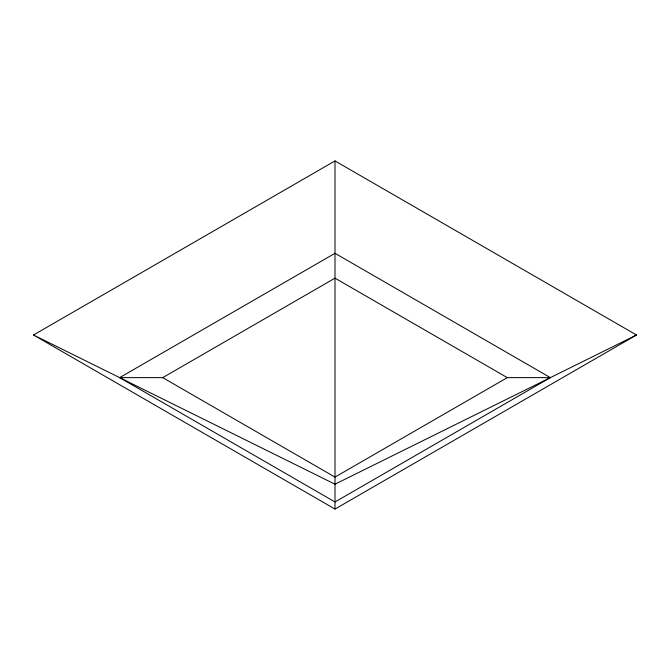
<?xml version="1.0" encoding="UTF-8"?>
<svg xmlns="http://www.w3.org/2000/svg" width="670" height="670" viewBox="0 0 670 670"><rect width="100%" height="100%" fill="white"/><g stroke="black" fill="none" stroke-linecap="round" stroke-linejoin="round"><path stroke-width="1" d="M33.5 335L335 160.934L636.5 335L335 509.066L33.5 335L335 484.201L636.5 335M119.645 377.629L335 253.293L550.355 377.629L335 501.964L119.645 377.629L162.718 377.629L335 278.159L507.282 377.629L550.355 377.629M507.282 377.629L335 477.099L162.718 377.629M335 160.934L335 509.066"/></g></svg>
